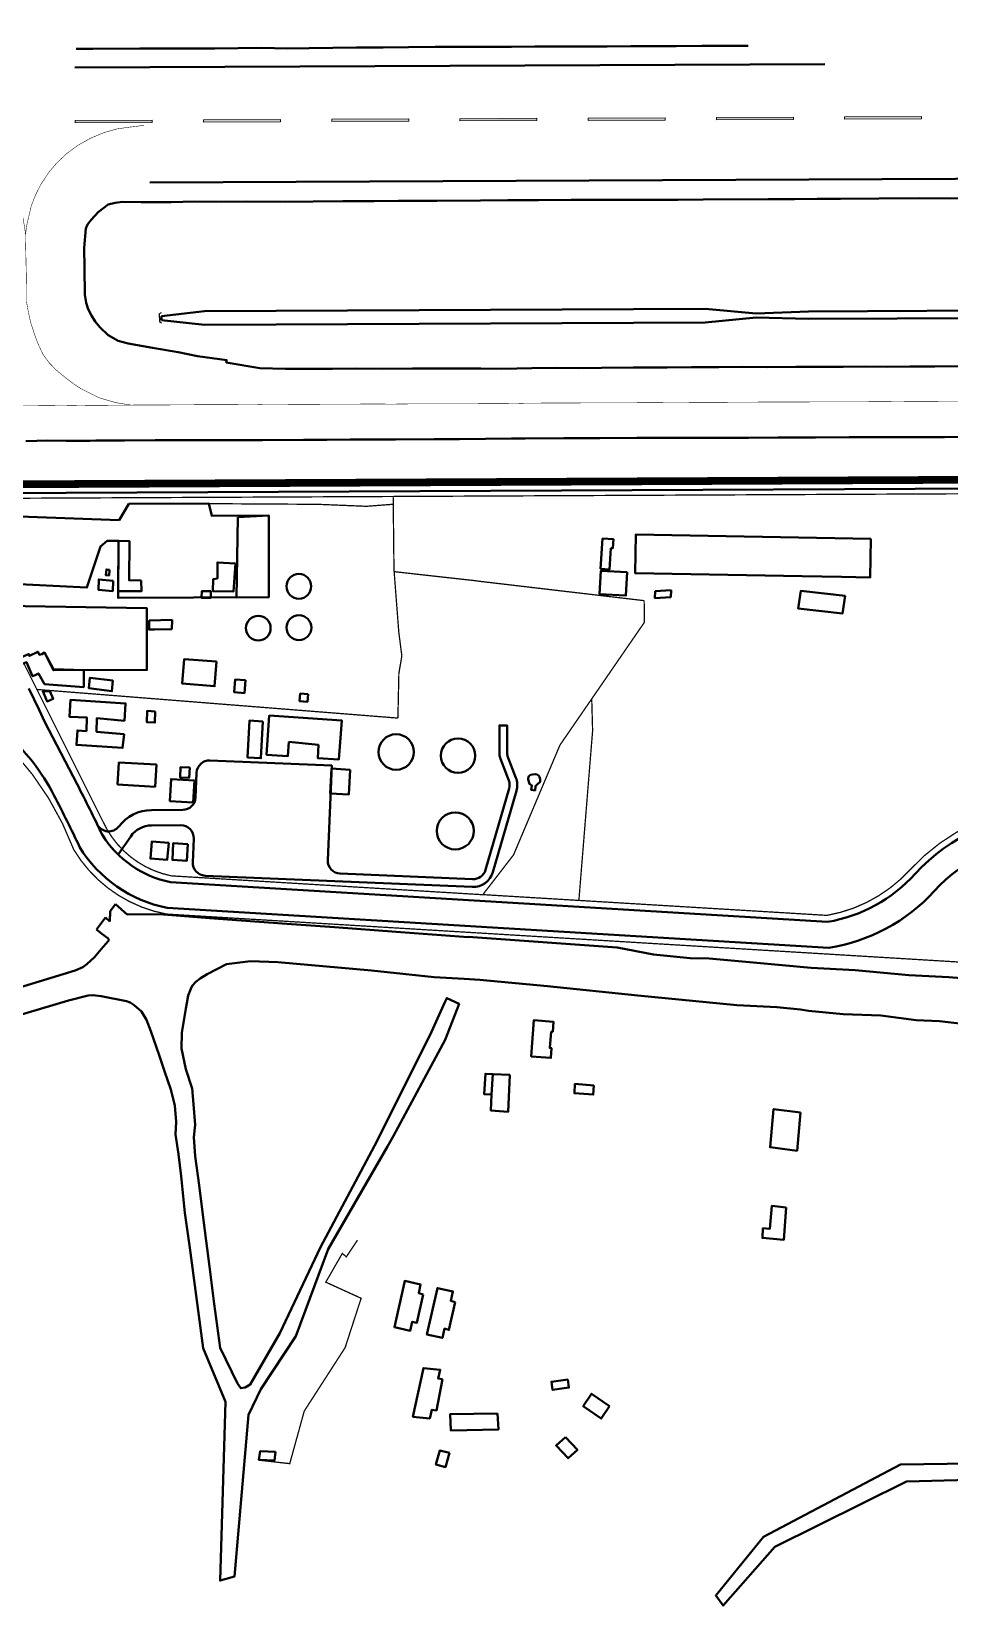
# Model space of a CAD drawing. Header units: metres. Extents: x 428 to 1115, y -4076 to 3914.
# Drawn here: x 733.3528 to 733.5079, y -361.268 to -361.0019 of the extents above; entities that cross this region are included whole.
import ezdxf

# ---------------------------------------------------------------- set-up
doc = ezdxf.new("R2010")
doc.units = ezdxf.units.M
doc.header["$MEASUREMENT"] = 0
for name, pattern in [('CENTER', [50.79999999999998, 31.75, -6.349999999999998, 6.349999999999998, -6.349999999999998]), ('DASHED', [0.75, 0.5, -0.25]), ('HIDDEN', [9.524999999999995, 6.349999999999998, -3.174999999999998])]:
    doc.linetypes.add(name, pattern=pattern)
for name, color, linetype, lineweight in [('C-BLDG', 253, 'Continuous', 5), ('C-CLER-AERO', 253, 'Continuous', 5), ('C-FENC-AIRF-SECU', 253, 'DASHED', 0), ('C-NTWK-WATR-AIRF', 253, 'HIDDEN', 0), ('C-ROAD-AIRF', 253, 'Continuous', 5), ('C-ROAD-LAND', 253, 'Continuous', 9), ('C-RUNN', 253, 'Continuous', 5), ('C-RUNN-CNTR', 253, 'Continuous', 18), ('C-RUNN-MARK', 253, 'Continuous', 0), ('C-SHLD', 253, 'Continuous', 5)]:
    doc.layers.add(name, color=color, linetype=linetype, lineweight=lineweight)
doc.layers.add('C-STRM-HEAD WALL', color=253, linetype='Continuous')
doc.layers.add('C-TAXI-OTLN', color=4, linetype='Continuous')
doc.styles.add('ADPI R', font='swiss.ttf')
doc.linetypes.add('OLS', pattern='A,4,-2,4,-2,["OLS",ADPI R,S=1.199999999999999,R=0,X=-1.7,Y=-0.5],-2,4,-2,4,-2', length=26)

# ---------------------------------------------------------------- blocks, each defined once
blk = doc.blocks.new('Kholsi_Close-flat-3')
at = {"layer": 'C-STRM-HEAD WALL', "ltscale": 0.1}
for points in [[(-0.0310667688027024, 1.499678250867873), (0.7850819751620293, 2.004745152429677)], [(-0.0310667688027024, 1.499678250867873), (0.0310667692683637, -1.499678250635042)], [(0.0310667692683637, -1.499678250635042), (0.8674319093115627, -1.970512297935783)]]:
    blk.add_lwpolyline(points, dxfattribs=at)
blk = doc.blocks.new('*U17')
at = {"layer": 'C-RUNN-MARK'}
for points in [[(634177.2882469776, 3064728.713303516), (634176.4502909707, 3064729.041677889), (634165.5044784701, 3064701.109810986), (634166.3424344772, 3064700.781436612)], [(634159.0452261436, 3064682.160192009), (634158.2072701365, 3064682.488566384), (634147.2614576361, 3064654.55669948), (634148.0994136432, 3064654.228325106)], [(634140.8022053096, 3064635.607080504), (634139.9642493025, 3064635.935454878), (634129.0184368021, 3064608.003587975), (634129.8563928091, 3064607.6752136)], [(634122.5591844757, 3064589.053968998), (634121.7212284686, 3064589.382343373), (634110.7754159681, 3064561.450476469), (634111.6133719756, 3064561.122102094)], [(634104.3161636417, 3064542.500857492), (634103.4782076346, 3064542.829231868), (634092.5323951342, 3064514.897364964), (634093.3703511414, 3064514.568990589)], [(634086.0731428077, 3064495.947745988), (634085.2351868006, 3064496.276120362), (634074.2893743003, 3064468.344253458), (634075.1273303074, 3064468.015879084)], [(634067.8301219739, 3064449.394634481), (634066.9921659668, 3064449.723008856), (634056.0463534667, 3064421.791141953), (634056.8843094736, 3064421.462767577)]]:
    blk.add_hatch(color=256, dxfattribs=at).paths.add_polyline_path(points)
for points in [[(634176.4502909707, 3064729.041677889), (634165.5044784701, 3064701.109810986), (634166.3424344772, 3064700.781436612), (634177.2882469776, 3064728.713303516)], [(634158.2072701365, 3064682.488566384), (634147.2614576361, 3064654.55669948), (634148.0994136432, 3064654.228325106), (634159.0452261436, 3064682.160192009)], [(634139.9642493025, 3064635.935454878), (634129.0184368021, 3064608.003587975), (634129.8563928091, 3064607.6752136), (634140.8022053096, 3064635.607080504)], [(634121.7212284686, 3064589.382343373), (634110.7754159681, 3064561.450476469), (634111.6133719756, 3064561.122102094), (634122.5591844757, 3064589.053968998)], [(634103.4782076346, 3064542.829231868), (634092.5323951342, 3064514.897364964), (634093.3703511414, 3064514.568990589), (634104.3161636417, 3064542.500857492)], [(634085.2351868006, 3064496.276120362), (634074.2893743003, 3064468.344253458), (634075.1273303074, 3064468.015879084), (634086.0731428077, 3064495.947745988)], [(634066.9921659668, 3064449.723008856), (634056.0463534667, 3064421.791141953), (634056.8843094736, 3064421.462767577), (634067.8301219739, 3064449.394634481)]]:
    blk.add_lwpolyline(points, close=True, dxfattribs=at)

msp = doc.modelspace()

# ---------------------------------------------------------------- linework, layer by layer
at = {"layer": 'C-BLDG', "lineweight": 40}
for points in [[(733.3876689150683, -361.0839833382029), (733.3874645209626, -361.0975571374852), (733.3929007963496, -361.097526853669), (733.3928976019132, -361.083691057514)], [(733.4946032592314, -361.0876390661556), (733.454899966925, -361.0869509044546), (733.4548194727149, -361.0934809583682), (733.4830200781333, -361.0939697481203), (733.4896751481328, -361.0940850970778), (733.4945227659525, -361.0941691191379)], [(733.3713796525017, -361.0947054007534), (733.3693054257645, -361.0946713013086), (733.3693700420889, -361.0880304963771), (733.3675509467474, -361.0879900257546), (733.367458107158, -361.0965249917913), (733.3713997930508, -361.0965284348908)], [(733.4506977703176, -361.0892340948317), (733.4510139752864, -361.0892427002523), (733.4511297021281, -361.087743741225), (733.449289320012, -361.0876287079859), (733.4489624204334, -361.0927279682342), (733.450473963724, -361.0928284393135)], [(733.3873055346528, -361.0918172567594), (733.3842346153441, -361.0916563046608), (733.384240227261, -361.0943381402153), (733.3835227344869, -361.0944516945142), (733.3834469467155, -361.0964969580505), (733.3869421288589, -361.0965685795504)], [(733.3666324689736, -361.0947459039721), (733.3642048930968, -361.0945201420668), (733.3641444355934, -361.0962637762982), (733.3665719425524, -361.0964897421632)], [(733.3660036388072, -361.0928729108978), (733.3654789465699, -361.0928407551233), (733.3654195179452, -361.0938104360807), (733.3659442087853, -361.0938425946492)], [(733.4534720517448, -361.0933031530562), (733.4490238339392, -361.0930643610168), (733.4487984259367, -361.0970066187415), (733.4532463017138, -361.0972454638664)], [(733.3831478084655, -361.0965183933708), (733.3815964807043, -361.0965078489367), (733.3815625847535, -361.0976461262885), (733.3831139127477, -361.0976566725853)], [(733.4608949303846, -361.0963450416434), (733.4582090757075, -361.096524725433), (733.4581315312288, -361.0976845414821), (733.460817321179, -361.0975047161315)], [(733.4902706839828, -361.097273800287), (733.4827740480875, -361.0964692903194), (733.4823587194304, -361.0994557577628), (733.4898553534629, -361.1002602686617)], [(733.3765689688488, -361.1013711045939), (733.372733061643, -361.1014687193069), (733.3727184296338, -361.1020059881243), (733.3726911719175, -361.1030068628002), (733.3736148134093, -361.1029833264161), (733.376526939658, -361.1029091260839)], [(733.3616539195398, -361.1098563119281), (733.3565495428384, -361.1096962287534), (733.355058525897, -361.1068811609853), (733.354579894313, -361.1071594448272), (733.354162405453, -361.1072596085701), (733.3539117849186, -361.1067485434446), (733.3525096403653, -361.1074595123041), (733.3523519963246, -361.1071319885064), (733.3507384063896, -361.1078598515574), (733.3512043184355, -361.1088517389703), (733.3519974383278, -361.1085226077098), (733.3530157417742, -361.1108929503221), (733.3534473269001, -361.1107144670073), (733.354011130029, -361.1104088656116), (733.3550492163965, -361.1122189636785), (733.361653237346, -361.112708643775)], [(733.3840991805527, -361.108423301715), (733.3786384765743, -361.107985028762), (733.3782790659216, -361.1120956705395), (733.3837645156062, -361.1125833119709)], [(733.3665839002686, -361.1116286616284), (733.3627126498367, -361.1111326420191), (733.362538181919, -361.112920179728), (733.3664094337481, -361.1134161965433)], [(733.3559200230274, -361.1134121601913), (733.3547347893227, -361.1134384104494), (733.355472044296, -361.1151307763043), (733.3564703878701, -361.1147252644855)], [(733.3889801341328, -361.1115784978006), (733.3872615610934, -361.1114184444282), (733.387076164804, -361.1135879016924), (733.3887949564712, -361.1137477306161)], [(733.3995695148813, -361.1139391276497), (733.3982355794623, -361.1138081725198), (733.3981113163508, -361.1151002922538), (733.3994450021755, -361.1152312604222)], [(733.3684810090098, -361.1207002603892), (733.3638333314784, -361.1202680289257), (733.3638784817639, -361.1179720356572), (733.3685261588296, -361.1184042671207), (733.3687301033395, -361.1154755463335), (733.3594415143351, -361.1148545199517), (733.359235316956, -361.1177482425678), (733.3621619329541, -361.117851868968), (733.3621167829012, -361.1201478622365), (733.3606007399255, -361.1200454493496), (733.3604110637433, -361.1225032878551), (733.3682160135111, -361.1229931765679)], [(733.3736976273111, -361.1168206573907), (733.3723463467076, -361.116746937621), (733.3723273761324, -361.1186582844216), (733.3736786152921, -361.1187319501746)], [(733.3918947379324, -361.1185432940233), (733.389647974608, -361.1183932775143), (733.3893378900583, -361.1246094785142), (733.3915846529171, -361.1247594959545)], [(733.3963071841034, -361.1219721490029), (733.4013115213937, -361.122493370201), (733.4011758276945, -361.1247307478893), (733.4047482204376, -361.1249861193332), (733.4052328765146, -361.1183434852842), (733.3929875246002, -361.1175394447032), (733.3925341246404, -361.1241622024659), (733.3961403602486, -361.1243924719724)], [(733.3739351760348, -361.1258263594914), (733.3676074328586, -361.1254480637122), (733.367377307707, -361.1291858858872), (733.373705086972, -361.1295644424367)], [(733.3795884791516, -361.1262929884228), (733.3780229345183, -361.1262406639266), (733.3779204815844, -361.1279831516999), (733.3794861125978, -361.1280355600152)], [(733.4066531392498, -361.1266942534107), (733.4035288796047, -361.1264891510341), (733.4032897657933, -361.130691371623), (733.4064142026226, -361.1308963268507)], [(733.3803512085913, -361.1284893897805), (733.376418976787, -361.1282763124887), (733.3762071525897, -361.1319782377664), (733.3801288830336, -361.1322094702605)], [(733.4386371669578, -361.1279058929044), (733.4385225216145, -361.1277424485866), (733.4382312812131, -361.1275098563615), (733.4379277496818, -361.1274215055141), (733.4374660607181, -361.1274855069328), (733.4371433350942, -361.1275739658136), (733.436871806135, -361.1277913141507), (733.4367651699331, -361.1279232341308), (733.4367183528128, -361.1281806973252), (733.4367590320516, -361.1283467214066), (733.4369556295903, -361.1290842515859), (733.4373383493848, -361.1293557544682), (733.4372650696649, -361.1301060027886), (733.437910360958, -361.1301753146086), (733.437956327315, -361.1294506003592), (733.4383277275817, -361.1291036221642), (733.4387730306233, -361.1287237394113), (733.4387702638968, -361.1282908718545)], [(733.3760113967335, -361.1390300241742), (733.3731469055391, -361.1388457750413), (733.3729095356293, -361.1417220483977), (733.3757740268237, -361.1419062984619)], [(733.379238849481, -361.1392490498233), (733.3767890489878, -361.1390972032655), (733.3766359248882, -361.141929748233), (733.3790858080363, -361.142081754047)], [(733.4405896081342, -361.1709473186615), (733.4408891342798, -361.1709946400929), (733.4409969465095, -361.169297449987), (733.4376685407232, -361.1690425553802), (733.4372420315384, -361.1751628422621), (733.4405704394202, -361.1754177359376), (733.4406805829831, -361.1737569121156), (733.4403810575358, -361.1737095897529)], [(733.4307553819135, -361.1781595682237), (733.429502781223, -361.1780949269864), (733.4292985847903, -361.1815215896327), (733.4305543601266, -361.1815684649605)], [(733.4336367272526, -361.1782701069001), (733.4307553819135, -361.1781595682237), (733.4305543601266, -361.1815684649605), (733.430425714444, -361.184319496851), (733.4333469609016, -361.1845198848728)], [(733.4478074484258, -361.1800624371949), (733.4446339646572, -361.1798126434419), (733.4445465879733, -361.1813665300119), (733.4477200740703, -361.181616323765)], [(733.4827407083692, -361.1846466676775), (733.4781892006039, -361.1840564233694), (733.4775982156615, -361.1905147598568), (733.482149723194, -361.1911050041649)], [(733.4803212682936, -361.2006631342206), (733.4778786706493, -361.2004226536933), (733.477555172726, -361.2042729014042), (733.4763896574486, -361.2041892304528), (733.4762908958119, -361.2058329468105), (733.4798990078024, -361.2061570973578)], [(733.4189839989165, -361.215384880777), (733.4182383874186, -361.2151660581563), (733.4185666790917, -361.2136870536465), (733.4158920824746, -361.2130949867401), (733.4141459834981, -361.2209376066435), (733.4168205796494, -361.2215296716872), (733.4171631918041, -361.2200151428091), (733.4179438808685, -361.2201626913134)], [(733.4244014608893, -361.2166868557665), (733.4236548894304, -361.2164656182263), (733.4240173662301, -361.2148825980235), (733.4213957595391, -361.2143007076788), (733.4196233930751, -361.2221616895381), (733.4222449997658, -361.2227435789514), (733.4226074784282, -361.2211605578173), (733.4233540498872, -361.2213817953575)], [(733.4222819772302, -361.2297020077217), (733.4215114253793, -361.2295986523364), (733.4218710146132, -361.2281279291469), (733.4190378293613, -361.2278324177), (733.4172688273, -361.2360514604929), (733.4201020125518, -361.2363469728712), (733.420461601553, -361.2348762487504), (733.4212321527056, -361.2349796059984)], [(733.4434350565759, -361.22975779115), (733.4406709335497, -361.2301475729305), (733.4408552241265, -361.2315217291448), (733.4436193469201, -361.2311319455016)], [(733.450471773486, -361.2342573970068), (733.4474422808023, -361.2321785686049), (733.4460412906235, -361.2342837869633), (733.4490707816776, -361.2363626162964)], [(733.4315667829696, -361.2355150177586), (733.4235313038561, -361.2356486010808), (733.4236600743359, -361.2383658734593), (733.4316955532166, -361.2382322892058)], [(733.4430117774508, -361.2394959495846), (733.44144120321, -361.2409022094193), (733.4434717688463, -361.2430772965286), (733.4450423456481, -361.2416710366938)], [(733.3940563592813, -361.2420114481333), (733.3914428620818, -361.2418934123102), (733.3912421695175, -361.2433650696162), (733.3938556662514, -361.243483104508)], [(733.4234293063389, -361.2421550347913), (733.4218329675248, -361.2417414456118), (733.4211622851187, -361.2441442857939), (733.4227586246313, -361.2445578749735)]]:
    msp.add_lwpolyline(points, close=True, dxfattribs=at)
for centre, radius in [((733.3979957911404, -361.0956850869093), 0.00209220331941305), ((733.3911460281568, -361.1027573754523), 0.00208668307609525), ((733.3980024091187, -361.1026760374639), 0.0021044557269852), ((733.4144456542315, -361.1236938468624), 0.0029952796002561), ((733.4248819327667, -361.124313798498), 0.00291645265195275), ((733.4244166817269, -361.1370324275899), 0.0031313042857482)]:
    msp.add_circle(centre, radius, dxfattribs=at)
at = {"layer": 'C-CLER-AERO', "linetype": 'OLS', "lineweight": 40, "const_width": 0.0012996, "flags": 128}
msp.add_lwpolyline([(732.6121258081155, -360.9606422667835), (733.9333709852988, -360.9543837055076), (733.933962749991, -361.075672131728), (732.6127003645278, -361.0819369067881), (732.6121258081155, -360.9606422667835)], close=True, dxfattribs=at)
at = {"layer": 'C-FENC-AIRF-SECU', "lineweight": 40, "ltscale": 0.2, "const_width": 0.0002166, "flags": 128}
for points in [[(733.7517120823949, -361.0789012059081), (733.2383461915641, -361.0813315648097)], [(733.4139436743908, -361.0818168173987), (733.4094177088452, -361.082160888936), (733.4012039033449, -361.0818265022222), (733.3827903519602, -361.0817152119685)], [(733.4139293823144, -361.0805003258843), (733.4140673030386, -361.0932044393826)], [(733.4148912231657, -361.1103940426815), (733.4153919147545, -361.1074574382488), (733.4148813727995, -361.1034673226509), (733.4140912741176, -361.093208499949)], [(733.4279930367819, -361.0947614142183), (733.4140912741176, -361.093208499949)], [(733.456327714234, -361.0981107044477), (733.4279755444485, -361.0947741863761)], [(733.456327714234, -361.0981107044477), (733.4563451937619, -361.1018003520999), (733.4420986606026, -361.1225262170169)], [(733.4148912231657, -361.1103940426815), (733.414727484317, -361.1179612677056)], [(733.3537512891678, -361.1131227032724), (733.414727484317, -361.1179612677056)], [(733.4474673687699, -361.1147158171493), (733.4476174989003, -361.12008003867), (733.4452992244377, -361.148782763395)], [(733.4420986606026, -361.1225262170169), (733.4420986606026, -361.1225262170169), (733.4342599613345, -361.1410875876877), (733.4290768427061, -361.1478043242801)], [(733.3912423231858, -361.2433979946632), (733.3964562939699, -361.2439875581745), (733.3989085806286, -361.2351007878292), (733.4058182006455, -361.2243664495159), (733.4085148116327, -361.2160347353179), (733.4025470672393, -361.2133115136508), (733.4053360493606, -361.20845363545), (733.4060230049989, -361.2090304584685), (733.4078970479067, -361.206201204795)]]:
    msp.add_lwpolyline(points, dxfattribs=at)
for points in [[(733.2376457038089, -361.0923986944813), (733.264978582946, -361.0990215286124), (733.2835927337626, -361.1046965427208, 0.0553225184495161), (733.2959780045538, -361.1058290300402, -0.0946968942070443), (733.32994221032, -361.1103643306974, -0.2179149551678219), (733.3599719512031, -361.1401960595954, 0.2148990127998614), (733.375610378779, -361.1510892424244), (733.5959165014546, -361.1644286091882)], [(733.633656044466, -361.1029007376615), (733.6310886316685, -361.102912899803, 0.1839627129918928), (733.6193791515879, -361.1084432795155), (733.6106884616647, -361.1160664565373, -0.1100200523554106), (733.598862569056, -361.1226426146436), (733.5651361965326, -361.1306579417992, -0.0274390469308579), (733.5532284287955, -361.1326054360229), (733.5247363310525, -361.1326678541932, 0.1985392730102618), (733.5012992548043, -361.1435403821501, -0.1661861086222768), (733.4872198302519, -361.1513111691434), (733.4290768427061, -361.1478043242801)], [(733.4290677217986, -361.1478161446262), (733.3764382051056, -361.1446294661123, -0.2397043262521548), (733.3649006541572, -361.1354371530447), (733.3515463878618, -361.1087097858522)]]:
    msp.add_lwpolyline(points, format="xyb", dxfattribs=at)
at = {"layer": 'C-NTWK-WATR-AIRF', "lineweight": 40}
for points in [[(733.5804177697034, -361.0481150194514, -0.2410824602255357), (733.55176305489, -361.0770013534907, -0.0484276270563008), (733.5430551396902, -361.0776991515863), (733.2326846755794, -361.0791693346087)], [(733.5808927444494, -361.0507119984809, -0.2282189068587852), (733.5520809334456, -361.0782646534476, -0.0488409653873518), (733.5430473889909, -361.0789988019947), (733.2326908309232, -361.0804689207557)]]:
    msp.add_lwpolyline(points, format="xyb", dxfattribs=at)
for points in [[(733.3747838174211, -361.0500408911589), (733.3820600658408, -361.0491497840244), (733.4666222461718, -361.0487640143815), (733.4752653010407, -361.0495542192343), (733.4840994309387, -361.0492093784246), (733.5381393709439, -361.0489533978957), (733.5409001395791, -361.049312615532)], [(733.3747868949765, -361.0506906842324), (733.3747838174211, -361.0500408911589)], [(733.3747868949765, -361.0506906842324), (733.3820712589413, -361.0515128213424), (733.4666332988754, -361.0510974719632), (733.4752684805761, -361.0502254206199), (733.4841054798788, -361.0504865560192), (733.5381454196512, -361.0502305764217), (733.5409026634633, -361.0498452221486)]]:
    msp.add_lwpolyline(points, dxfattribs=at)
at = {"layer": 'C-ROAD-AIRF', "lineweight": 40}
for points in [[(733.336975998919, -361.083350711267), (733.3676348768392, -361.0845310285199), (733.3692985621501, -361.0817717516306), (733.3827903519602, -361.0817152119685), (733.3833177266396, -361.0837922000769), (733.3928975653588, -361.0836907958123), (733.3929007576996, -361.0975265155989), (733.367463761683, -361.0976473444584), (733.3675509467474, -361.0879900257546), (733.3656230843379, -361.0879934083182), (733.3645075934226, -361.0889357475075), (733.3621949320412, -361.0959032836813), (733.3484903957914, -361.0951846621442)], [(733.3483042283668, -361.0989621167514), (733.3722908284733, -361.0993579959008), (733.3723403182565, -361.1098056908208), (733.3565504161859, -361.1098804853368), (733.355058525897, -361.1068811609853), (733.354579894313, -361.1071594448272), (733.354162405453, -361.1072596085701), (733.3539050062872, -361.1067519790936), (733.3525186988743, -361.1074597218517)]]:
    msp.add_lwpolyline(points, dxfattribs=at)
for points in [[(733.3523880529436, -361.1129814952124), (733.3541164181415, -361.116540535118), (733.3551147146835, -361.1186669541034), (733.3605318946984, -361.1291165014241), (733.360434768464, -361.1289291463304, -0.0012732234641121), (733.3605318946984, -361.1291165014241, -0.0077609944891379), (733.3647647942171, -361.1376557496819, 0.2061555194238353), (733.3762972522281, -361.1457059148211), (733.4872822698425, -361.152425973441, 0.1674567155137319), (733.5021175739573, -361.1442888702709, -0.1983319657682875), (733.5247612332213, -361.1337767939526)], [(733.5248623797423, -361.1381085820008, 0.1974161156036065), (733.5053131389186, -361.1472137363139, -0.1717275762967402), (733.4875011206358, -361.156779157694), (733.3757440682721, -361.1500123550627, -0.2129777301401391), (733.360950721636, -361.1397222315404, 0.0079466865553108), (733.3566809110096, -361.131100475553, 0.0929111806358096), (733.3482875472154, -361.1203083384294, 0.1587711819807189)]]:
    msp.add_lwpolyline(points, format="xyb", dxfattribs=at)
at = {"layer": 'C-ROAD-LAND', "lineweight": 40}
for p, q in [((733.3660505308987, -361.1523444454629), (733.3661130803856, -361.1506077803183)), ((733.3661130803856, -361.1506077803183), (733.3669978871228, -361.1494220828149)), ((733.3669978871228, -361.1494220828149), (733.3689777771696, -361.1511397238332)), ((733.3689777771696, -361.1511397238332), (733.3750051650903, -361.1511111722771)), ((733.3750051650903, -361.1511111722771), (733.375178046267, -361.1511476447318)), ((733.375178046267, -361.1511476447318), (733.3828942645094, -361.1517790730554)), ((733.3638005910659, -361.1537066574651), (733.3653245721697, -361.1516644291091)), ((733.3647302658981, -361.1544437210518), (733.3638005910659, -361.1537066574651)), ((733.3653245721697, -361.1516644291091), (733.3660505308987, -361.1523444454629)), ((733.3828942645094, -361.1517790730554), (733.3882560063838, -361.1521900116909)), ((733.3882560063838, -361.1521900116909), (733.3959876629278, -361.1527183463309)), ((733.3959876629278, -361.1527183463309), (733.4040260975934, -361.1532972573746)), ((733.4040260975934, -361.1532972573746), (733.4144160221085, -361.1540656795237)), ((733.3646157493102, -361.157002839956), (733.3657825372401, -361.1556904416043)), ((733.3657509165103, -361.1551757256943), (733.3647302658981, -361.1544437210518)), ((733.3659401661471, -361.1555053458992), (733.3657509165103, -361.1551757256943)), ((733.3657825372401, -361.1556904416043), (733.3659401661471, -361.1555053458992)), ((733.4144160221085, -361.1540656795237), (733.4265855503954, -361.1549668533239)), ((733.4265855503954, -361.1549668533239), (733.4265884421518, -361.1549358319003)), ((733.4265884421518, -361.1549358319003), (733.4517586095943, -361.1567124489206)), ((733.3621816241402, -361.1595656571421), (733.3635040502747, -361.1583978419635)), ((733.3635040502747, -361.1583978419635), (733.3646157493102, -361.157002839956)), ((733.4517586095943, -361.1567124489206), (733.4578952532946, -361.1579015988368)), ((733.4578952532946, -361.1579015988368), (733.4641232054898, -361.1585603521648)), ((733.4641232054898, -361.1585603521648), (733.4673200803563, -361.15860740165)), ((733.4673200803563, -361.15860740165), (733.4747363566174, -361.1592605875317)), ((733.3448315749164, -361.1653390822444), (733.3602293685296, -361.1606443792093)), ((733.3602293685296, -361.1606443792093), (733.3614885259638, -361.1600823437307)), ((733.3614885259638, -361.1600823437307), (733.3621816241402, -361.1595656571421)), ((733.4747363566174, -361.1592605875317), (733.4845618540173, -361.1601852287981)), ((733.4845618540173, -361.1601852287981), (733.4919799579991, -361.1605673234421)), ((733.4919799579991, -361.1605673234421), (733.5010216666603, -361.1613987877477)), ((733.5010216666603, -361.1613987877477), (733.5077998896347, -361.1617601138983)), ((733.5077998896347, -361.1617601138983), (733.5169362979694, -361.1625143287215))]:
    msp.add_line(p, q, dxfattribs=at)
msp.add_lwpolyline([(733.3676075027078, -361.136266445506, -0.2342999173735513), (733.3731114472946, -361.1335049278546), (733.3783856609123, -361.1334799460578, 0.4006118854649471), (733.3805394985001, -361.1314047516767), (733.3807160644546, -361.1271956886608, -0.4142135624358087), (733.3829709421597, -361.1251223727572), (733.4035642242278, -361.1259862424318), (733.4028924393687, -361.1420005576197, 0.4142135623610922), (733.4049657538753, -361.1442554376531), (733.427353062875, -361.1451945628482, 0.3452988657360185), (733.4295238081584, -361.1436348750699), (733.4335175403147, -361.1298911848548, 0.1641604509033507), (733.4334585300866, -361.1285074788589), (733.4320432687864, -361.1248372734967, -0.0910759775966502), (733.4318982467273, -361.1240682366747), (733.4318752188453, -361.1192067728821), (733.4331748038284, -361.1192006177712), (733.4331978314776, -361.1240620797012, 0.0910759776035171), (733.4332558412324, -361.1243696946162), (733.434671103231, -361.128039901841, -0.1641604509061729), (733.4347655176869, -361.1302538306895), (733.4307717852978, -361.1439975209046, -0.3452988657360912), (733.4272985949399, -361.1464930211636), (733.4027471889028, -361.1454631134379), (733.3821539061363, -361.1445992437634, -0.4142135624018951), (733.3800805911641, -361.1423443655926), (733.380248679522, -361.1383374060947, 0.4279473284423641), (733.3780743225697, -361.136080648515), (733.3731237600776, -361.1361040992174, 0.2436142354962587), (733.3695941134108, -361.1379536043364), (733.3674561597626, -361.1410111084092, -0.0607026797666222), (733.3647647942171, -361.1376557496819, 0.0015823186894631), (733.3639233167968, -361.1359041284281, 0.5573566341905178)], format="xyb", close=True, dxfattribs=at)
for points in [[(733.513479207152, -361.1700220114994), (733.5062194696845, -361.16920871916), (733.5022753879647, -361.1690283359471), (733.4962924886248, -361.1682190697152), (733.4899657135583, -361.1679990699026), (733.4841058146893, -361.1674700274575), (733.4827370180035, -361.1672466432187), (733.4787562319295, -361.1668081337098), (733.4720011038924, -361.1664791179332), (733.455240890359, -361.1648544489849), (733.4400233600506, -361.1632913069311), (733.4285464416943, -361.1621898559365), (733.4259270585362, -361.1620335567254), (733.4208334521143, -361.1617296186719), (733.4102827433716, -361.1606339865807), (733.3944216468126, -361.1592202845472), (733.3898183717146, -361.1590710736323), (733.3857632202316, -361.1595622401196), (733.3824954114142, -361.1612312893826), (733.3813388200696, -361.162001098271), (733.3806124350276, -361.1625234715152), (733.3799709465573, -361.1632319360483), (733.3797256368897, -361.16373507655), (733.3793137809014, -361.1648531469959), (733.379049357002, -361.1661463805918), (733.3788797976202, -361.167073027927), (733.3782191390391, -361.1711434840668), (733.37815963358, -361.173806910168), (733.3789133538711, -361.1772845385108), (733.379948980383, -361.1805515985448), (733.3801792217173, -361.1832453233633), (733.3804985771175, -361.1866919097934), (733.3802315785767, -361.1887949432689), (733.3804607614627, -361.1920145952586), (733.3811577779459, -361.1969401889924), (733.3819516112316, -361.2032987473044), (733.382889138277, -361.2106513704616), (733.383671531429, -361.2169676020253), (733.3847141256308, -361.2243836771208), (733.3876274055553, -361.2304186623055), (733.3881940247709, -361.2312481047097), (733.3888999367819, -361.2311280600238), (733.389784908363, -361.2306051512692), (733.3947916773366, -361.2219488264504), (733.4016387685888, -361.207389903951), (733.4112207481857, -361.1894312591735), (733.4203753513037, -361.1709707172099), (733.4226971254437, -361.1658626401309), (733.4229722509381, -361.1652850618098), (733.4250559753026, -361.1662818340096), (733.4227320542311, -361.1723640763644), (733.4139857601592, -361.1885587514821), (733.412983445193, -361.1904066444818), (733.402947709871, -361.2077219102043), (733.3975120938601, -361.222427913684), (733.3915735599339, -361.2313804437849), (733.3915735599339, -361.2313804437849), (733.389473030319, -361.2357251520712), (733.3871275020981, -361.2630419160682), (733.3846875265926, -361.2637653162215), (733.3855900007519, -361.2335318250093), (733.3818287751391, -361.2244770515222), (733.3796026021927, -361.2075015034038), (733.3787640384153, -361.2015884665284), (733.3781179627156, -361.1954060259718), (733.3776462266441, -361.1916779202852), (733.3771637573125, -361.1883750294778), (733.3772443469834, -361.186195777494), (733.377032042689, -361.1834381909553), (733.3763949135072, -361.1807231062535), (733.3752902471214, -361.1776254072297), (733.3744024869275, -361.1749483381841), (733.3729660557336, -361.170882820848), (733.3722638243097, -361.1689441592875), (733.371428000716, -361.1675657571736), (733.3702044815043, -361.1665135889757), (733.3694930067038, -361.1660547160986), (733.3688941064509, -361.1658097549785), (733.3646242273724, -361.1649876728166), (733.363199914548, -361.1647767263908), (733.3624122524387, -361.1648440125841), (733.3591021769432, -361.1656828706596), (733.3469144177842, -361.1692787350598)], [(733.412983445193, -361.1904066444818), (733.4139857601592, -361.1885587514821)], [(733.5240585708277, -361.2463791992027), (733.5006158966324, -361.2470216935012), (733.4783810537527, -361.2580583624053), (733.4696499875034, -361.2679697822291), (733.4684285048613, -361.2662940870482), (733.4764569070875, -361.256343493003), (733.4996464894837, -361.2441103660944), (733.5232819022829, -361.2437844264764)]]:
    msp.add_lwpolyline(points, dxfattribs=at)
at = {"layer": 'C-RUNN', "lineweight": 40, "ltscale": 0.1}
for points in [[(733.3601502724676, -361.0080003801245), (733.4868609548764, -361.0074000942964)], [(733.372842634072, -361.0274345090124), (733.5460213687956, -361.0266140706349), (733.58448349682, -361.0264318545792), (733.8603445628876, -361.0251249556873)]]:
    msp.add_lwpolyline(points, dxfattribs=at)
at = {"layer": 'C-RUNN-CNTR', "linetype": 'CENTER', "lineweight": 40, "const_width": 8.664e-05, "flags": 128}
for points in [[(733.1132037795367, -361.066180711377), (733.1204240687412, -361.0661412335444), (733.129079023817, -361.0661213656399), (733.1385254291571, -361.0660802207399), (733.1460609570829, -361.0660492663715), (733.1535489128189, -361.0659971262771), (733.1579006099827, -361.0660188232991), (733.161956947505, -361.0659588358808), (733.1664352409762, -361.0659554011631), (733.1722610881307, -361.0658966468159), (733.1777231483472, -361.0658831519518), (733.1825843862943, -361.0658650665987), (733.187264995159, -361.0658264586214), (733.1921050001154, -361.0658065562579), (733.1976793899421, -361.0658141549188), (733.2031424734494, -361.0657750822115), (733.2078892623293, -361.0657470028359), (733.2131556325811, -361.0657208326716), (733.2188305486678, -361.0657057359326), (733.2242057726005, -361.0656731405739), (733.2298578123782, -361.0656368320319), (733.2348311384893, -361.0656404017914), (733.2388130463413, -361.0656230410073), (733.2424087789594, -361.065592248689), (733.2470384745146, -361.0655850579474), (733.2580818270551, -361.0655507815513), (733.263030863808, -361.0655178537104), (733.2674863766632, -361.0654852471757), (733.2743779313504, -361.0654654500518), (733.2801635064868, -361.0654637168604), (733.2860773603651, -361.0654399131868), (733.2930540435235, -361.0654114622134), (733.2996430026585, -361.0653762526322), (733.3109204005203, -361.0653268254805), (733.3188342123511, -361.0652788782004), (733.3254574679056, -361.0652677982557), (733.3311948568779, -361.0652316061291), (733.3350602166945, -361.0651379588503), (733.3389217483098, -361.065170761894), (733.3428667550659, -361.0651438261825), (733.3480301936842, -361.0651366475481), (733.3523853637497, -361.0651178068924), (733.3580743702813, -361.0651792304102), (733.3631331631667, -361.0650858317945), (733.3635124515029, -361.0650866187621), (733.3667969819844, -361.0650750647742), (733.3697259463122, -361.0650672807801), (733.3702035988433, -361.0650411040965), (733.3737968711401, -361.0650299338135), (733.3774033360867, -361.0650191155705), (733.3808081650393, -361.0649923912692), (733.3843420643578, -361.0649843018014), (733.388113618338, -361.0649642895419), (733.3917788578881, -361.0649664762873), (733.3953361166396, -361.0649444439891), (733.3990570734939, -361.0649249588582), (733.4026683887685, -361.0649028893071), (733.4064369292217, -361.0648999230448), (733.4102108438718, -361.0648682496953), (733.4139220474506, -361.0648922629166), (733.4174119704156, -361.06483685388), (733.421297600701, -361.0648493587483), (733.424987541487, -361.0648491883162), (733.4300350416205, -361.0648153598863), (733.4345693734692, -361.0647910570237), (733.4363670269712, -361.0647270332533), (733.4435803920248, -361.0646912397328), (733.4495416183242, -361.0646705205995), (733.4554164316258, -361.0646575686965), (733.4614490652211, -361.0646136065457), (733.4679544362923, -361.0645827089879), (733.4739064245703, -361.0645563385892), (733.479532642498, -361.0645195709053), (733.4858797236564, -361.0645138125378), (733.4910253144087, -361.0645016075555), (733.4962065603803, -361.0644817592088), (733.5014879000125, -361.0644170136634), (733.5090457764209, -361.0643930274505), (733.5126949075828, -361.064403945345), (733.5170643618083, -361.0643295531604), (733.5252404669053, -361.0643316775072), (733.5297224721625, -361.064323503289), (733.5341668508233, -361.0643051115308), (733.5415688859982, -361.0642913065362), (733.5446174794096, -361.0642784086499), (733.5464728323029, -361.0641355195526), (733.5481184459975, -361.063896504927), (733.5498773262124, -361.0634814964119), (733.5514179658828, -361.0629243289563), (733.5530008000542, -361.0622082201276), (733.5546000725344, -361.0613331512991), (733.556080825835, -361.0603751202557), (733.5572823872544, -361.0593998373929), (733.5583542189314, -361.0583432500694), (733.5592615413232, -361.0573571592081), (733.5600941763013, -361.0563531962666), (733.5608517196715, -361.05532919592), (733.561824721958, -361.0534830724332), (733.5624021976007, -361.0521935957927), (733.5628602094702, -361.0510821125913), (733.5632911284673, -361.049646699566), (733.5635860403753, -361.0480965848524), (733.5637680080006, -361.0467572964239), (733.5639369517785, -361.0439375776309), (733.5641259816229, -361.0409173581261), (733.5643305524471, -361.0376793348673), (733.5647848136475, -361.03511310159), (733.5652169168213, -361.0330190209183), (733.5654497316325, -361.0319942214969), (733.5658035727436, -361.0307050391543), (733.5661441453019, -361.0294845260191), (733.5665672623772, -361.0283309693891), (733.5669507512112, -361.0274448764953), (733.5673603485093, -361.0267148229736), (733.5679094134583, -361.0257480235282), (733.5686777666895, -361.0246409482766), (733.5696139486726, -361.0234177752841), (733.5702659210408, -361.0226184518519), (733.5710559515036, -361.0218463109318), (733.5716159501799, -361.0212695251662), (733.5723011614508, -361.020708712514), (733.5733964298604, -361.0199914898235), (733.5744905785876, -361.0193418373797), (733.5754843649673, -361.0188196988288), (733.576653168512, -361.018308658849), (733.5782699160962, -361.0177757895995), (733.5797160025439, -361.0174165458861), (733.5807310787247, -361.0172225048277), (733.5817486881032, -361.0171169580403), (733.583784488005, -361.0170739104483)], [(733.3697259463122, -361.0650672807801), (733.3670522717048, -361.0646347391862), (733.364244104804, -361.0638109312836), (733.3611435000538, -361.0622605325166), (733.3599026098134, -361.0614381383616), (733.3583234750884, -361.0602196704108), (733.3570335437297, -361.0591389394808), (733.355809777019, -361.0578985994193), (733.354749023424, -361.0564326669532), (733.35395152422, -361.0547013103474), (733.3532679863027, -361.0528766566399), (733.3526694408837, -361.0509972569976), (733.3521732408306, -361.0486515972275), (733.3519854324159, -361.0475137780863), (733.3519950876697, -361.0458593207854), (733.3519564529167, -361.0430544919777), (733.351899691367, -361.0404726916436), (733.3518330263657, -361.0374729640293), (733.3518197792336, -361.0362653161842), (733.3517127330168, -361.0352697453905), (733.3514218576937, -361.0335417182628), (733.3508812791887, -361.0315008393932), (733.349781717382, -361.0288896250981), (733.3484401139184, -361.0266593999672), (733.3463659696034, -361.0240872239206), (733.3438498419464, -361.0218785281736), (733.3412875812253, -361.0202857598174), (733.3381504907493, -361.0190001807619), (733.3350082484294, -361.0183151790384), (733.3328618092681, -361.0181243668753), (733.3320880466824, -361.0180798813212), (733.3314748536548, -361.0179972310993), (733.3269633806528, -361.0179112979654)], [(733.3718211166314, -361.0177414107579), (733.3711487697191, -361.0178477482382), (733.3705087827736, -361.017944022778), (733.36955873689, -361.0180530238408), (733.3673140713697, -361.018357598919), (733.3651604209779, -361.0189639634896), (733.3627593980391, -361.0199613624695), (733.3606738534043, -361.0211438562233), (733.358788555929, -361.0225264707092), (733.3571228049448, -361.0241131901253), (733.3557947857524, -361.0256524139527), (733.3544293259954, -361.0277332595992), (733.3535129036509, -361.0295317291725), (733.3527864550459, -361.0314164662245), (733.3520517144104, -361.0345696161944), (733.3518197792336, -361.0362653161842)]]:
    msp.add_lwpolyline(points, dxfattribs=at)
at = {"layer": 'C-SHLD', "lineweight": 40}
msp.add_lwpolyline([(733.4738656265881, -361.0043142826739), (733.470792403187, -361.0043188889954), (733.4660751358358, -361.0043473585952), (733.461738865565, -361.0043680125359), (733.4578713497365, -361.0043846673775), (733.4540573318707, -361.0043987126533), (733.4500939214821, -361.0044180459786), (733.4459093317607, -361.0044544094685), (733.4417773473294, -361.0044577519852), (733.4378526762347, -361.0044560988877), (733.4339051898322, -361.004511989418), (733.4298879503956, -361.0045014366019), (733.4259189986377, -361.0044810173545), (733.421011627627, -361.0045155684907), (733.41651285088, -361.0045765533554), (733.4122556450063, -361.0046026164177), (733.4077334473594, -361.0046328192088), (733.4037226752598, -361.0046784298006), (733.3997507965876, -361.0047421480972), (733.3960791560575, -361.0047602176178), (733.3916639371064, -361.004690112311), (733.3877220037145, -361.0047447278607), (733.3837958676493, -361.0047511158023), (733.3795937420552, -361.0047515619058), (733.3751037316151, -361.0047782983142), (733.3711113631477, -361.0047611256573), (733.3631756680305, -361.0048103097338), (733.3603891797582, -361.0048201538134)], dxfattribs=at)
msp.add_polyline3d([(733.5139723301153, -361.0300420762483, 0), (733.5078302467925, -361.0301062238846, 0), (733.5029189900714, -361.030081718925, 0), (733.4959765185821, -361.030135267179, 0), (733.4895045812925, -361.0301799175772, 0), (733.4855386765894, -361.030198842052, 0), (733.481725665483, -361.0302306662757, 0), (733.4772746900317, -361.0302488848079, 0), (733.4663011815617, -361.0303099469725, 0), (733.4619847661568, -361.0303371611494, 0), (733.4584293928681, -361.0303439924005, 0), (733.4535292235421, -361.0303603007901, 0), (733.4491381647283, -361.0303486499447, 0), (733.4439759480055, -361.0303847088921, 0), (733.4384497620383, -361.0304385998729, 0), (733.4333103180151, -361.0304357770342, 0), (733.4286839049062, -361.0304500542093, 0), (733.4213307574145, -361.0305082944665, 0), (733.418920210305, -361.0304998063925, 0), (733.4148219779353, -361.0305177045498, 0), (733.4107109766672, -361.030562121186, 0), (733.4054357309113, -361.0305647791806, 0), (733.4004394178963, -361.0306230185065, 0), (733.3956872694878, -361.0306728051487, 0), (733.389212955696, -361.0306657243032, 0), (733.3849637403371, -361.0306802212704, 0), (733.3803910545291, -361.0306619626913, 0), (733.376409746216, -361.0307336233068, 0), (733.3713669916368, -361.0307324684668, 0), (733.3681925977332, -361.0307044552151, 0), (733.3669659171474, -361.0308445997048, 0), (733.3657715932685, -361.0311518169451, 0), (733.3640905269175, -361.0324360334757, 0), (733.3628959839452, -361.0337199128676, 0), (733.3623050211215, -361.0345402115468, 0), (733.3620265142279, -361.0352130474034, 0), (733.3617262886589, -361.0384895454604, 0), (733.3617736466449, -361.041912279788, 0), (733.3618570919833, -361.0463690364245, 0), (733.3620783025151, -361.0477797964099, 0), (733.362399595532, -361.0488347427431, 0), (733.3629713100134, -361.0499239664036, 0), (733.3636033050468, -361.05089507601, 0), (733.3643781640319, -361.0519031153503, 0), (733.3657903833998, -361.0532247319329, 0), (733.367485053347, -361.0541884580139, 0), (733.369140486441, -361.0546158596385, 0), (733.3732472380841, -361.055374902438, 0), (733.3776035315576, -361.0561308159935, 0), (733.3808961177464, -361.0567835818488, 0), (733.3858138194527, -361.0574366848427, 0), (733.3857431593104, -361.0578372122231, 0), (733.39138331937, -361.0588092363882, 0), (733.3957281615338, -361.0589450651291, 0), (733.3994894581601, -361.0589086178202, 0), (733.4036893185448, -361.0589482269693, 0), (733.407700122775, -361.0588886195305, 0), (733.4121706527411, -361.0589031844843, 0), (733.4172124734366, -361.0588902595895, 0), (733.4211636373992, -361.0588799880329, 0), (733.4248630371628, -361.0588942400623, 0), (733.428746447408, -361.0588577499125, 0), (733.432289891153, -361.0588971457887, 0), (733.4373586163609, -361.0588334405306, 0), (733.4412847205284, -361.0587706628698, 0), (733.4451907477094, -361.0587993019703, 0), (733.4491407146896, -361.0587484862167, 0), (733.4544834184679, -361.058725548673, 0), (733.4601864642216, -361.0586862207833, 0), (733.4643050017519, -361.05865372787, 0), (733.468955564055, -361.0586685442809, 0), (733.4729319386869, -361.0586090998236, 0), (733.4771126606256, -361.0586451261747, 0), (733.4819222870036, -361.0585780933011, 0), (733.4858682208913, -361.058567569356, 0), (733.4899635347291, -361.0585951132211, 0), (733.4936597074601, -361.0585425894219, 0), (733.4973789734985, -361.0585587357614, 0), (733.5012202709667, -361.0585394452769, 0), (733.5054360322873, -361.0585205282528, 0), (733.5120374012956, -361.0584766583029, 0)], dxfattribs=at)
at = {"layer": 'C-TAXI-OTLN', "color": 253, "lineweight": 40}
msp.add_lwpolyline([(733.3518506763255, -361.0711524232734), (733.35561753807, -361.07104663993), (733.3587173486347, -361.0710805149261), (733.3627019962049, -361.0710970272753), (733.3636898561133, -361.071055044185), (733.3685673149055, -361.0710496248189), (733.373734550293, -361.0710003830004), (733.3776190608958, -361.0710100706178), (733.3812302052727, -361.0709582369286), (733.3857992242309, -361.0709965981055), (733.388551607936, -361.0709913873557), (733.3918504270014, -361.0709583077091), (733.3987747346736, -361.0709329543147), (733.402714724162, -361.0709191986803), (733.4066495117484, -361.0708935258422), (733.4106783044745, -361.0708827075991), (733.4143116802197, -361.0708528046939), (733.4208408430902, -361.0708301679674), (733.4251128197401, -361.0708178158361), (733.4295044347863, -361.0707616524282), (733.4339161119177, -361.0707278174791), (733.4362311346675, -361.0706824313361), (733.4427683758304, -361.0706449307013), (733.4488334511161, -361.0706263005245), (733.4550829205881, -361.0706001275662), (733.4617338594733, -361.0705836422253), (733.4682912588805, -361.0705605053786), (733.4739389170179, -361.0705753506604), (733.4789046954581, -361.0705376367528), (733.4852836299441, -361.0705322732661), (733.4909310457051, -361.0704772926379), (733.4967584730811, -361.0705022818852), (733.5013616273397, -361.0704576240364), (733.5070683338898, -361.0704709149409), (733.5117122996352, -361.0704151687655)], dxfattribs=at)

# ---------------------------------------------------------------- block references
at = {"lineweight": 40, "xscale": 0.0004332000081494, "yscale": 0.0004332000081494, "zscale": 0.0004332000081494, "rotation": 0.2713628720925262}
msp.add_blockref('Kholsi_Close-flat-3', (733.3744358187295, -361.0502797642234), dxfattribs=at)
at = {"layer": 'C-RUNN-MARK', "lineweight": 40, "xscale": 0.0004331997910946999, "yscale": 0.0004331997910946999, "zscale": 0.0004331997910946999, "rotation": 111.6703719335296}
msp.add_blockref('*U17', (2068.614168604578, -126.0732415642101), dxfattribs=at)

doc.saveas('drawing.dxf')
